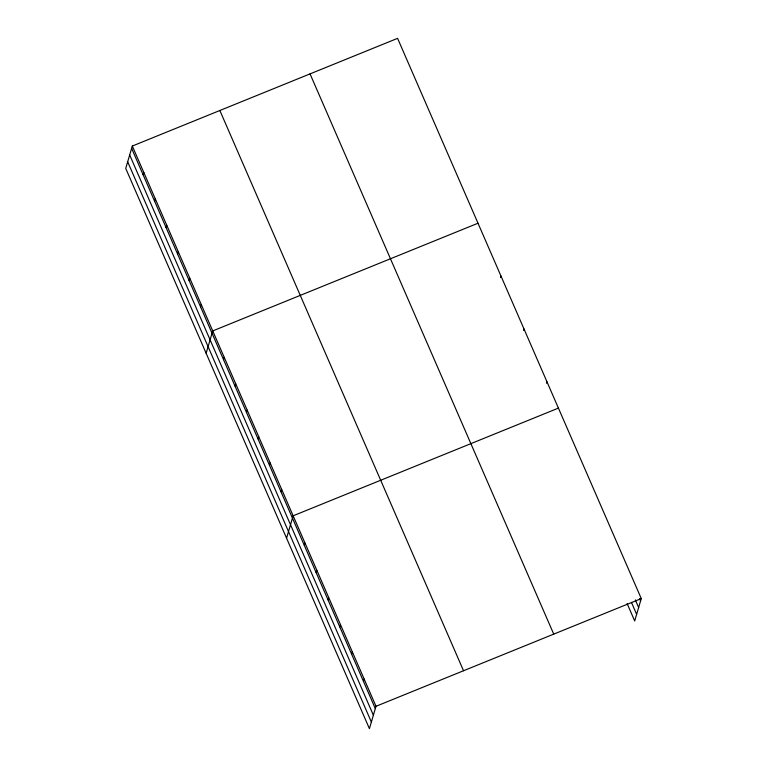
<?xml version="1.0" encoding="UTF-8"?>
<svg xmlns="http://www.w3.org/2000/svg" width="767" height="767" viewBox="0 0 767 767"><rect width="100%" height="100%" fill="white"/><g stroke="black" fill="none" stroke-linecap="round" stroke-linejoin="round"><path stroke-width="1.15" d="M132.308 146.046L125.73 168.414L369.416 728.65L376.003 706.282L132.308 146.046L397.584 38.35L641.27 598.586L634.692 620.954L627.118 603.543M143.113 174.78L143.803 172.45M154.598 201.194L155.289 198.864M166.094 227.607L166.775 225.277M177.58 254.011L178.26 251.691M189.065 280.425L189.756 278.095M200.551 306.838L201.242 304.509M206.141 353.29L212.727 330.922L478.004 223.226M223.533 359.656L224.213 357.336M235.018 386.069L235.709 383.74M246.504 412.483L247.195 410.153M258 438.897L258.68 436.567M269.485 465.301L270.166 462.98M280.971 491.714L281.662 489.384M286.561 538.166L293.147 515.798L558.414 408.111M304.298 545.337L304.978 543.007M316.138 572.546L316.819 570.226M327.969 599.765L328.659 597.435M339.81 626.975L340.49 624.645M351.641 654.184L352.331 651.854M363.481 681.393L364.162 679.073M500.515 277.606L500.976 276.053M523.497 330.424L523.957 328.87M546.478 383.251L546.929 381.698M376.003 706.282L641.27 598.586M639.64 598.739L640.589 600.916M635.325 599.909L638.643 607.531M631.433 602.373L636.639 614.348M310.041 73.891L553.736 634.127M219.851 110.506L463.536 670.741M131.627 148.367L375.312 708.612M129.681 154.982L373.366 715.218M127.677 161.799L371.362 722.035"/></g></svg>
